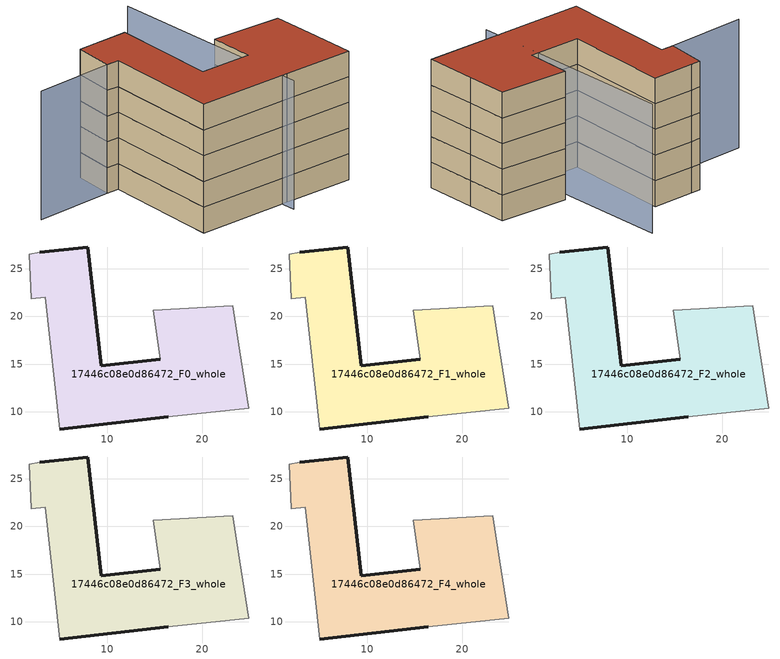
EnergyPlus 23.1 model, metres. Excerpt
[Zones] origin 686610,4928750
17446c08e0d86472_F0_whole
 floor ground (EU_floor_Construction): 23.21,21.14 23.96,16.35 24.89,10.35 16.41,9.43 5,8.16 3.5,22 2.02,21.86 1.79,26.57 2.9,26.74 7.94,27.31 9.36,14.83 15.58,15.48 14.86,20.68 z0
 wall outside (EU_wall_Construction): 5,8.16 16.41,9.43 / 15.58,15.48 9.36,14.83 7.94,27.31 2.9,26.74 z0:3
 wall adiabatic (EU_wall_Construction): 16.41,9.43 24.89,10.35 23.96,16.35 23.21,21.14 14.86,20.68 15.58,15.48 / 2.9,26.74 1.79,26.57 2.02,21.86 3.5,22 5,8.16 z0:3
17446c08e0d86472_F1_whole
 floor to 17446c08e0d86472_F0_whole (EU_floor_Construction): 23.21,21.14 23.96,16.35 24.89,10.35 16.41,9.43 5,8.16 3.5,22 2.02,21.86 1.79,26.57 2.9,26.74 7.94,27.31 9.36,14.83 15.58,15.48 14.86,20.68 z3
 wall outside (EU_wall_Construction): 5,8.16 16.41,9.43 / 15.58,15.48 9.36,14.83 7.94,27.31 2.9,26.74 z3:6
 wall adiabatic (EU_wall_Construction): 16.41,9.43 24.89,10.35 23.96,16.35 23.21,21.14 14.86,20.68 15.58,15.48 / 2.9,26.74 1.79,26.57 2.02,21.86 3.5,22 5,8.16 z3:6
17446c08e0d86472_F2_whole
 floor to 17446c08e0d86472_F1_whole (EU_floor_Construction): 23.21,21.14 23.96,16.35 24.89,10.35 16.41,9.43 5,8.16 3.5,22 2.02,21.86 1.79,26.57 2.9,26.74 7.94,27.31 9.36,14.83 15.58,15.48 14.86,20.68 z6
 wall outside (EU_wall_Construction): 5,8.16 16.41,9.43 / 15.58,15.48 9.36,14.83 7.94,27.31 2.9,26.74 z6:9
 wall adiabatic (EU_wall_Construction): 16.41,9.43 24.89,10.35 23.96,16.35 23.21,21.14 14.86,20.68 15.58,15.48 / 2.9,26.74 1.79,26.57 2.02,21.86 3.5,22 5,8.16 z6:9
17446c08e0d86472_F3_whole
 floor to 17446c08e0d86472_F2_whole (EU_floor_Construction): 23.21,21.14 23.96,16.35 24.89,10.35 16.41,9.43 5,8.16 3.5,22 2.02,21.86 1.79,26.57 2.9,26.74 7.94,27.31 9.36,14.83 15.58,15.48 14.86,20.68 z9
 wall outside (EU_wall_Construction): 5,8.16 16.41,9.43 / 15.58,15.48 9.36,14.83 7.94,27.31 2.9,26.74 z9:12
 wall adiabatic (EU_wall_Construction): 16.41,9.43 24.89,10.35 23.96,16.35 23.21,21.14 14.86,20.68 15.58,15.48 / 2.9,26.74 1.79,26.57 2.02,21.86 3.5,22 5,8.16 z9:12
17446c08e0d86472_F4_whole
 floor to 17446c08e0d86472_F3_whole (EU_floor_Construction): 23.21,21.14 23.96,16.35 24.89,10.35 16.41,9.43 5,8.16 3.5,22 2.02,21.86 1.79,26.57 2.9,26.74 7.94,27.31 9.36,14.83 15.58,15.48 14.86,20.68 z12
 wall outside (EU_wall_Construction): 5,8.16 16.41,9.43 / 15.58,15.48 9.36,14.83 7.94,27.31 2.9,26.74 z12:15
 wall adiabatic (EU_wall_Construction): 16.41,9.43 24.89,10.35 23.96,16.35 23.21,21.14 14.86,20.68 15.58,15.48 / 2.9,26.74 1.79,26.57 2.02,21.86 3.5,22 5,8.16 z12:15
 roof outside (EU_roof_Construction): 24.89,10.35 23.96,16.35 23.21,21.14 14.86,20.68 15.58,15.48 9.36,14.83 7.94,27.31 2.9,26.74 1.79,26.57 2.02,21.86 3.5,22 5,8.16 16.41,9.43 z15
shading: 16.06,7.61 11.79,32.47 / 2.5,21.94 -7.36,20.43 z0:15
[Building]
EU S2 Campaign: North Axis=0; Terrain=City; Solar Distribution=FullExterior
[Site:Location]
Bologna: Latitude=44.5; Longitude=11.25; Time Zone=1; Elevation=37
[SizingPeriod:WeatherFileDays]
AnnualSizingPeriod: Begin Month=1; Begin Day of Month=1; End Month=12; End Day of Month=31; Day of Week for Start Day=Monday; Use Weather File Daylight Saving Period=No; Use Weather File Rain and Snow Indicators=No
[MATERIAL]
EU_InternalMass_Material: Roughness=MediumRough; Thickness=0.1; Conductivity=1; Density=1800; Specific Heat=900; Thermal Absorptance=0.9; Solar Absorptance=0.7; Visible Absorptance=0.7
[MATERIAL:NOMASS] Roughness=MediumRough; Thermal Absorptance=0.9; Solar Absorptance=0.7; Visible Absorptance=0.7
Name | Thermal Resistance
EU_wall_NoMass | 0.905828
EU_roof_NoMass | 0.37593
EU_floor_NoMass | 0.67114
[CONSTRUCTION]
EU_wall_Construction: EU_wall_NoMass
EU_roof_Construction: EU_roof_NoMass
EU_floor_Construction: EU_floor_NoMass
EU_InternalMass_Construction: EU_InternalMass_Material
[ZONE] Type=1; Multiplier=1; Ceiling Height=autocalculate; Floor Area=autocalculate; Part of Total Floor Area=Yes
Name | Volume
17446c08e0d86472_F0_whole | 699.465
17446c08e0d86472_F1_whole; 17446c08e0d86472_F2_whole; 17446c08e0d86472_F3_whole; 17446c08e0d86472_F4_whole | 699.464
[INTERNALMASS] Construction=EU_InternalMass_Construction; Surface Area=233.155
Name | Zone or ZoneList
17446c08e0d86472_F0_whole_EU_InternalMass | 17446c08e0d86472_F0_whole
17446c08e0d86472_F1_whole_EU_InternalMass | 17446c08e0d86472_F1_whole
17446c08e0d86472_F2_whole_EU_InternalMass | 17446c08e0d86472_F2_whole
17446c08e0d86472_F3_whole_EU_InternalMass | 17446c08e0d86472_F3_whole
17446c08e0d86472_F4_whole_EU_InternalMass | 17446c08e0d86472_F4_whole
[OTHEREQUIPMENT] Fuel Type=Electricity; Design Level Calculation Method=Watts/Area; Power per Zone Floor Area=1; Fraction Latent=0; Fraction Radiant=0; Fraction Lost=0; Carbon Dioxide Generation Rate=0; EndUse Subcategory=EU_Step8_InternalGains
Name | Zone or ZoneList or Space or SpaceList | Schedule
EU_Step8_InternalGain_17446c08e0d86472_F0_whole_f000 | 17446c08e0d86472_F0_whole | EU_Step8_GainSchedule_17446c08e0d86472_F0_whole_f000
EU_Step8_InternalGain_17446c08e0d86472_F1_whole_f000 | 17446c08e0d86472_F1_whole | EU_Step8_GainSchedule_17446c08e0d86472_F1_whole_f000
EU_Step8_InternalGain_17446c08e0d86472_F2_whole_f000 | 17446c08e0d86472_F2_whole | EU_Step8_GainSchedule_17446c08e0d86472_F2_whole_f000
EU_Step8_InternalGain_17446c08e0d86472_F3_whole_f000 | 17446c08e0d86472_F3_whole | EU_Step8_GainSchedule_17446c08e0d86472_F3_whole_f000
EU_Step8_InternalGain_17446c08e0d86472_F4_whole_f000 | 17446c08e0d86472_F4_whole | EU_Step8_GainSchedule_17446c08e0d86472_F4_whole_f000
[ZONEVENTILATION:DESIGNFLOWRATE] Schedule=EU_AlwaysOn; Design Flow Rate Calculation Method=AirChanges/Hour; Air Changes per Hour=0.73129; Ventilation Type=Natural; Fan Pressure Rise=0; Fan Total Efficiency=1; Constant Term Coefficient=1; Temperature Term Coefficient=0; Velocity Term Coefficient=0; Velocity Squared Term Coefficient=0; Minimum Indoor Temperature=-100; Maximum Indoor Temperature=100; Delta Temperature=-100; Minimum Outdoor Temperature=-100; Maximum Outdoor Temperature=100; Maximum Wind Speed=40
Name | Zone or ZoneList or Space or SpaceList
EU_ConstantAir_17446c08e0d86472_F0_whole | 17446c08e0d86472_F0_whole
EU_ConstantAir_17446c08e0d86472_F1_whole | 17446c08e0d86472_F1_whole
EU_ConstantAir_17446c08e0d86472_F2_whole | 17446c08e0d86472_F2_whole
EU_ConstantAir_17446c08e0d86472_F3_whole | 17446c08e0d86472_F3_whole
EU_ConstantAir_17446c08e0d86472_F4_whole | 17446c08e0d86472_F4_whole
[HVACTEMPLATE:THERMOSTAT] Constant Heating Setpoint=20; Constant Cooling Setpoint=50
EU_HeatOnly_17446c08e0d86472_F0_whole; EU_HeatOnly_17446c08e0d86472_F1_whole; EU_HeatOnly_17446c08e0d86472_F2_whole; EU_HeatOnly_17446c08e0d86472_F3_whole; EU_HeatOnly_17446c08e0d86472_F4_whole
[HVACTEMPLATE:ZONE:IDEALLOADSAIRSYSTEM] System Availability Schedule=EU_AlwaysOn; Maximum Heating Supply Air Temperature=50; Minimum Cooling Supply Air Temperature=13; Maximum Heating Supply Air Humidity Ratio=0.0156; Minimum Cooling Supply Air Humidity Ratio=0.0077; Heating Limit=NoLimit; Cooling Limit=NoLimit; Heating Availability Schedule=EU_AlwaysOn; Cooling Availability Schedule=EU_CoolingOff; Dehumidification Control Type=ConstantSensibleHeatRatio; Cooling Sensible Heat Ratio=0.7; Dehumidification Setpoint=60; Humidification Control Type=None; Humidification Setpoint=30; Outdoor Air Method=None; Outdoor Air Flow Rate per Person=0.00944; Outdoor Air Flow Rate per Zone Floor Area=0; Outdoor Air Flow Rate per Zone=0; Demand Controlled Ventilation Type=None; Outdoor Air Economizer Type=NoEconomizer; Heat Recovery Type=None; Sensible Heat Recovery Effectiveness=0.7; Latent Heat Recovery Effectiveness=0.65
Name | Template Thermostat
17446c08e0d86472_F0_whole | EU_HeatOnly_17446c08e0d86472_F0_whole
17446c08e0d86472_F1_whole | EU_HeatOnly_17446c08e0d86472_F1_whole
17446c08e0d86472_F2_whole | EU_HeatOnly_17446c08e0d86472_F2_whole
17446c08e0d86472_F3_whole | EU_HeatOnly_17446c08e0d86472_F3_whole
17446c08e0d86472_F4_whole | EU_HeatOnly_17446c08e0d86472_F4_whole
[SIZING:ZONE] Zone Cooling Design Supply Air Temperature Input Method=SupplyAirTemperature; Zone Cooling Design Supply Air Temperature=13; Zone Heating Design Supply Air Temperature Input Method=SupplyAirTemperature; Zone Heating Design Supply Air Temperature=50; Zone Cooling Design Supply Air Humidity Ratio=0.008; Zone Heating Design Supply Air Humidity Ratio=0.008; Cooling Design Air Flow Method=DesignDay; Cooling Design Air Flow Rate=0; Cooling Minimum Air Flow per Zone Floor Area=0.000762; Cooling Minimum Air Flow=0; Cooling Minimum Air Flow Fraction=0.2; Heating Design Air Flow Method=DesignDay; Heating Design Air Flow Rate=0; Heating Maximum Air Flow per Zone Floor Area=0.002032; Heating Maximum Air Flow=0.141576; Heating Maximum Air Flow Fraction=0.3; Account for Dedicated Outdoor Air System=No; Dedicated Outdoor Air System Control Strategy=NeutralSupplyAir; Dedicated Outdoor Air Low Setpoint Temperature for Design=autosize; Dedicated Outdoor Air High Setpoint Temperature for Design=autosize; Zone Load Sizing Method=Sensible Load Only No Latent Load; Zone Latent Cooling Design Supply Air Humidity Ratio Input Method=HumidityRatioDifference; Zone Cooling Design Supply Air Humidity Ratio Difference=0.005; Zone Latent Heating Design Supply Air Humidity Ratio Input Method=HumidityRatioDifference; Zone Humidification Design Supply Air Humidity Ratio Difference=0.005
17446c08e0d86472_F0_whole; 17446c08e0d86472_F1_whole; 17446c08e0d86472_F2_whole; 17446c08e0d86472_F3_whole; 17446c08e0d86472_F4_whole
[SCHEDULE:CONSTANT]
Name | Hourly Value
EU_AlwaysOn | 1
EU_CoolingOff | 0
[SCHEDULE:FILE] Column Number=1; Rows to Skip at Top=0; Number of Hours of Data=8760; Column Separator=Comma; Interpolate to Timestep=No; Minutes per Item=60; Adjust Schedule for Daylight Savings=Yes
Name | File
EU_Step8_GainSchedule_17446c08e0d86472_F0_whole_f000 | ../../schedules/17446c08e0d86472/17446c08e0d86472_F0_whole_f000_gain.csv
EU_Step8_GainSchedule_17446c08e0d86472_F1_whole_f000 | ../../schedules/17446c08e0d86472/17446c08e0d86472_F1_whole_f000_gain.csv
EU_Step8_GainSchedule_17446c08e0d86472_F2_whole_f000 | ../../schedules/17446c08e0d86472/17446c08e0d86472_F2_whole_f000_gain.csv
EU_Step8_GainSchedule_17446c08e0d86472_F3_whole_f000 | ../../schedules/17446c08e0d86472/17446c08e0d86472_F3_whole_f000_gain.csv
EU_Step8_GainSchedule_17446c08e0d86472_F4_whole_f000 | ../../schedules/17446c08e0d86472/17446c08e0d86472_F4_whole_f000_gain.csv
